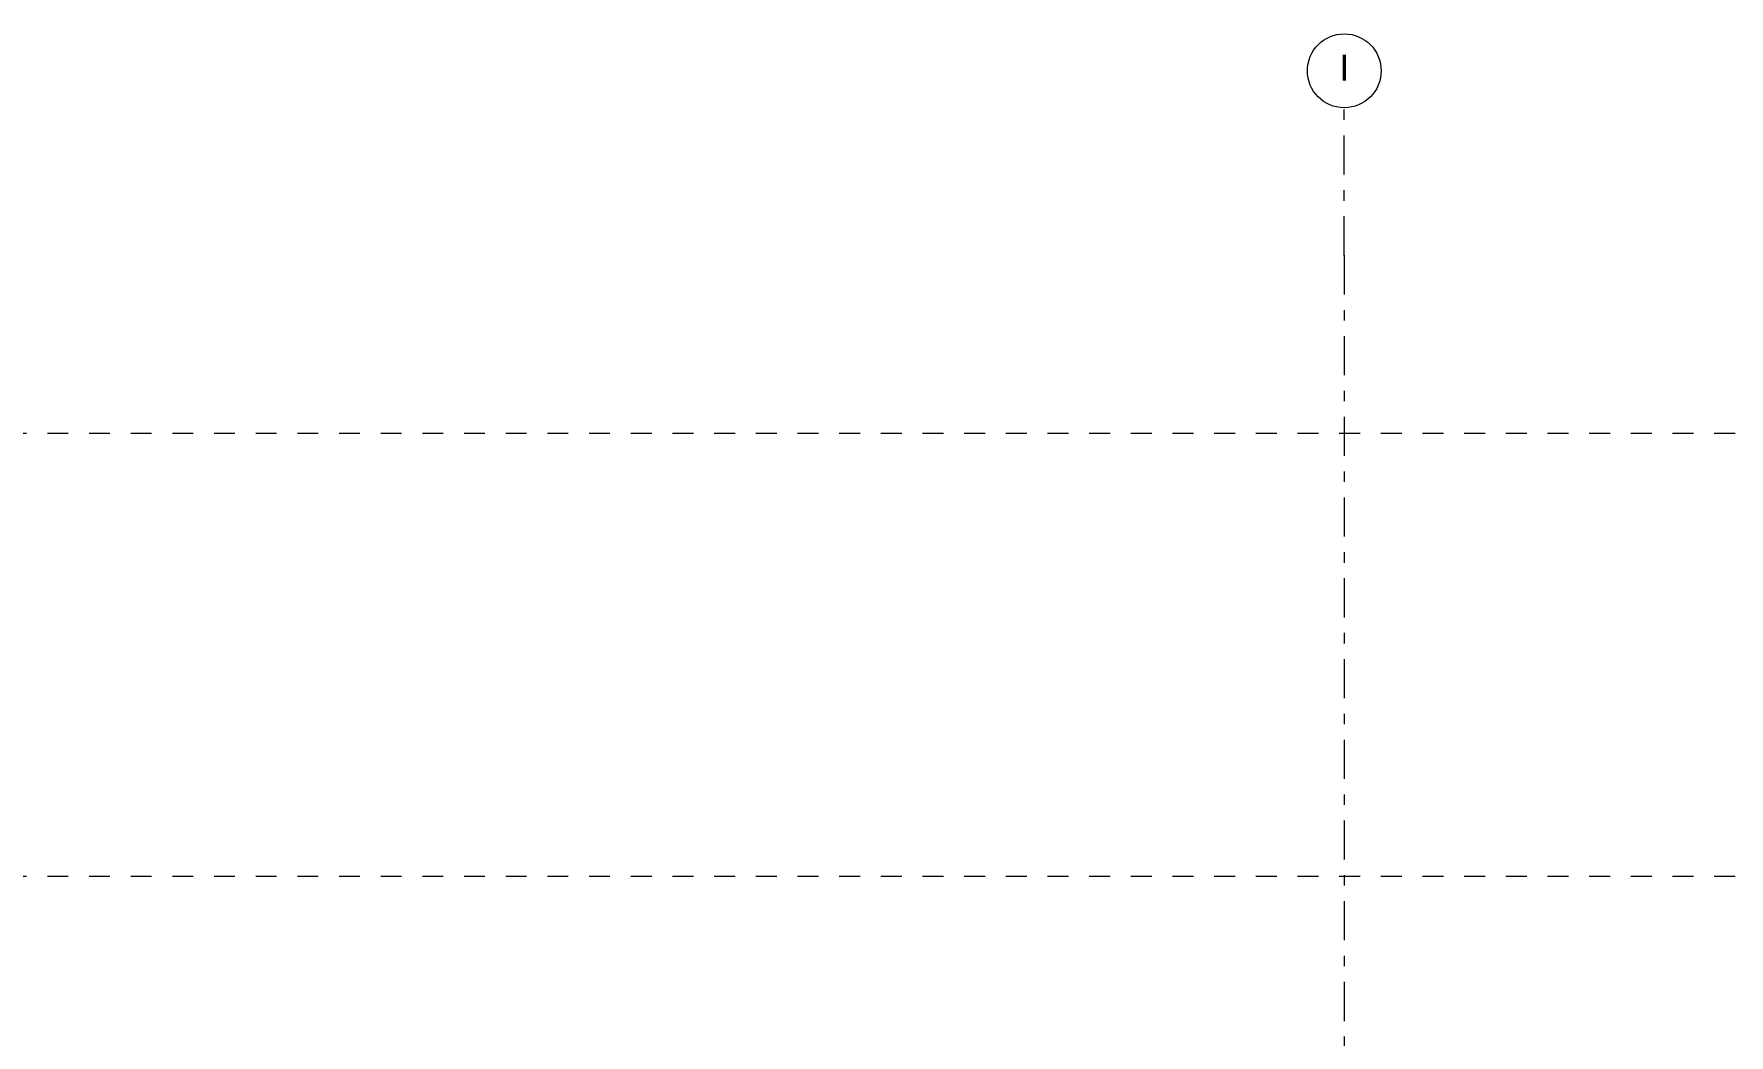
# Model space of a CAD drawing. Header units: millimetres. Extents: x -46868 to 156519, y -87156 to 18123.
# Drawn here: x 125888 to 137369, y -67533 to -60751 of the extents above; entities that cross this region are included whole.
import ezdxf
from ezdxf.enums import TextEntityAlignment as Align

# ---------------------------------------------------------------- set-up
doc = ezdxf.new("R2010")
doc.units = ezdxf.units.MM
doc.header["$MEASUREMENT"] = 0
doc.linetypes.add('Dashed', pattern=[2822.222233, 1411.111116, -1411.111116])
doc.linetypes.add('Double Dashed', pattern=[546.805537, 264.583325, -105.833328, 70.555556, -105.833328])
doc.layers.add('0_Pen_No__105', color=7, linetype='Continuous', lineweight=15, true_color=0xa6a6a6)
doc.layers.add('New_A-15-MG_Structural_Grid_Phase_2_Pen_No__222', color=7, linetype='Continuous', lineweight=13, true_color=0x65af33)
doc.layers.add('New_A-15-MG_Structural_Grid_Phase_2', color=7, linetype='Continuous')
doc.styles.add('GENERATED_STYLE_1', font='')
doc.styles.get('GENERATED_STYLE_1').set_extended_font_data('Swis721 BT')

# ---------------------------------------------------------------- blocks, each defined once
blk = doc.blocks.new('Standard grid marker[2]_1', base_point=(134763, -61251))
at = {"layer": 'New_A-15-MG_Structural_Grid_Phase_2_Pen_No__222', "linetype": 'Double Dashed'}
for q in [(134763, -61251), (134763, -85656)]:
    blk.add_line((134763, -62251), q, dxfattribs=at)
at = {"layer": 'New_A-15-MG_Structural_Grid_Phase_2_Pen_No__222', "linetype": 'Continuous'}
blk.add_circle((134763, -61001), 250, dxfattribs=at)
at = {"layer": 'New_A-15-MG_Structural_Grid_Phase_2_Pen_No__222', "linetype": 'Double Dashed'}
blk.add_point((134763, -62251), dxfattribs=at)
blk.add_point((134763, -62251), dxfattribs=at)
at = {"layer": 'New_A-15-MG_Structural_Grid_Phase_2_Pen_No__222', "style": 'GENERATED_STYLE_1'}
for tag, p in [('AC_MarkerText_1_0', (134763, -60980)), ('AC_MarkerText_1_1', (134763, -86884))]:
    blk.add_attdef(tag, text='', height=175, rotation=360, dxfattribs=at).set_placement(p, align=Align.MIDDLE_CENTER)
blk = doc.blocks.new('S-21 Building Section_STORY_MARKER', base_point=(84174, -82656))
at = {"layer": '0_Pen_No__105', "linetype": 'Dashed', "ltscale": 0.1}
for p, q in [((120335, -63456), (144760, -63456)), ((120335, -66456), (144760, -66456))]:
    blk.add_line(p, q, dxfattribs=at)

msp = doc.modelspace()

# ---------------------------------------------------------------- block references
at = {"layer": 'New_A-15-MG_Structural_Grid_Phase_2', "color": 8, "linetype": 'Continuous', "lineweight": 15}
ref = msp.add_blockref('Standard grid marker[2]_1', (134762.7, -61251.4), dxfattribs=at)
ref.add_attrib('AC_MarkerText_1', 'I', dxfattribs={"layer": 'New_A-15-MG_Structural_Grid_Phase_2_Pen_No__222', "color": 85, "true_color": 0x65af33, "height": 175, "rotation": 360, "style": 'GENERATED_STYLE_1'}).set_placement((134762.7, -60979.7), align=Align.MIDDLE_CENTER)

# ---------------------------------------------------------------- next in the draw order: block references
at = {"linetype": 'Continuous', "lineweight": 0}
msp.add_blockref('S-21 Building Section_STORY_MARKER', (84174.4, -82656), dxfattribs=at)

doc.saveas('drawing.dxf')
